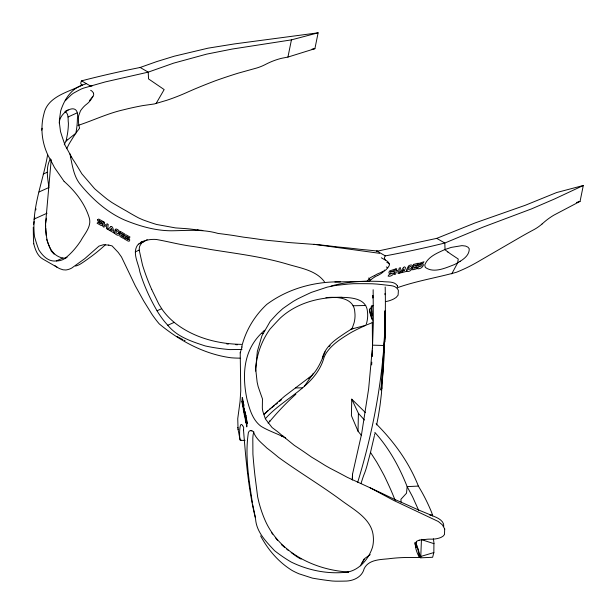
<?xml version="1.0" encoding="UTF-8"?>
<svg xmlns="http://www.w3.org/2000/svg" width="614" height="614" viewBox="0 0 614 614"><rect width="100%" height="100%" fill="white"/><g stroke="black" fill="none" stroke-linecap="round" stroke-linejoin="round"><path stroke-width="0.92" d="M372.514 348.645L372.291 321.736M384.863 337.439L384.824 339.588L384.824 338.659M372.875 295.441L372.759 298.043L372.483 295.948A30.101 0.936 -90 0 1 372.445 295.449M384.471 335.305L383.85 360.387L381.44 393.628A274.021 10.791 -86.1 0 1 380.342 402.914L380.066 405.133A270.191 14.022 -85.4 0 1 378.431 415.548L376.666 424.865M384.993 294.712L385.009 293.415M384.848 336.464L384.878 334.4L384.878 335.359M385.085 316.832L385.085 316.21L385.039 317.699M384.886 332.903L384.894 328.651M384.901 328.191L385.047 321.997L385.032 323.401M385.147 310.707L384.955 322.895L385.055 318.881M384.947 331.56L384.963 330.225L384.817 335.843M385.155 312.841L385.17 310.96M384.794 338.184L384.947 332.182L384.748 342.136L384.794 340.171M384.986 320.001L385.032 318.014M384.801 337.362L384.848 336.081L384.817 336.503M385.001 318.819L385.024 317.515M384.886 337.247L384.863 337.539M365.407 412.57L351.753 399.154L351.408 415.647L358.031 431.212L360.449 434.175A76.903 23.094 84 0 1 361.477 435.648M358.031 431.212L358.399 413.322L351.753 399.154M433.338 538.762A30.278 3.707 88.4 0 1 433.921 542.715L433.845 552.554L432.632 557.274L420.736 557.819L421.45 539.307M385.062 313.286L385.101 311.022M385.055 319.725L385.124 314.429L385.047 317.392M384.878 330.309L385.024 323.739M444.689 528.9L444.49 534.51L443.085 536.175L440.906 537.473A21.298 18.451 -13.5 0 1 430.913 539.146A26.003 22.526 -13.5 0 0 425.034 539.506L424.067 539.675M381.501 386.973L381.509 386.536L380.926 390.059L384.471 340.747L383.128 370.073L381.555 386.605M352.336 479.902L352.49 474.269L361.631 433.837L368.646 388.792L372.506 346.58L373.343 322.956L373.143 289.724M352.321 479.833L352.49 474.269M385.016 317.116L385.132 312.603M384.878 330.593L385.009 326.318L384.947 329.227M372.399 350.195L372.107 356.557M372.452 348.514L372.552 345.16L383.957 345.49L384.679 333.202A1251.854 901.567 1.8 0 0 385.185 287.014M243.551 430.422L243.658 427.275L242.614 425.609M383.689 352.797L383.957 345.49C380.526 391.901 371.224 437.774 357.716 482.274M241.985 349.45L229.912 349.596A160.315 136.615 18.5 0 1 205.214 345.935C191.706 341.499 177.039 336.802 167.806 325.259A49.657 24.829 54.1 0 1 164.813 321.859L163.854 320.685A47.777 24.836 55.5 0 1 157.798 312.058C150.323 299.409 144.106 285.955 139.862 271.872C138.58 263.345 132.033 253.191 137.536 245.109C142.44 240.488 149.647 238.969 156.217 239.46C167.683 241.432 178.95 244.495 190.517 246.114A361.554 299.824 32.6 0 1 210.257 249.43C236.221 253.597 262.477 256.683 287.751 264.258C300.476 268.08 316.072 270.337 324.453 281.78M371.654 364.931L371.8 362.137M443.761 526.474C444.375 522.1 439.923 519.053 436.431 517.433A664.11 541.057 15.3 0 0 421.273 511.109L416.154 508.922A715.18 572.11 25.3 0 0 395.309 499.696L390.005 497.21A793.733 615.397 34.8 0 0 373.895 489.535L347.24 477.301A686.529 475.42 51.6 0 0 330.37 468.413L325.282 465.542A542.346 342.927 59 0 0 311.674 457.184L304.421 452.127A608.72 339.995 65.6 0 0 294.375 445.419L281.197 434.727A150.276 55.736 77.5 0 0 275.701 430.253L272.079 427.544L265.455 419.017A378.608 53.502 87.9 0 1 262.746 411.004L262.332 408.126A388.593 7.498 -87.1 0 1 262.47 398.9A388.593 85.891 84.5 0 1 258.126 386.475L257.151 382.177A378.608 38.175 89.6 0 1 255.7 368.822L257.32 351.546L259.169 345.137A150.276 21.198 -80.7 0 1 261.963 335.72L270.26 321.299A608.72 218.369 -70.8 0 1 277.482 313.478L282.808 308.596A542.346 245.193 -65.7 0 1 293.377 301.32L297.452 299.01A686.529 366.52 -60.3 0 1 311.321 292.402L327.178 287.137L334.292 285.671A793.733 526.405 -48.2 0 1 348.591 284.036L353.349 283.706A715.18 509.167 -41.4 0 1 372.414 283.791L377.173 284.105A664.11 498.752 -33.9 0 1 391.41 285.71C394.303 286.032 397.373 287.575 398.394 290.476L398.102 295.165L396.137 297.46L393.727 298.964A22.994 17.269 -33.9 0 1 385.607 301.589M384.963 324.476L385.001 324.054M64.201 181.529L54.523 167.599A361.554 108.663 84.2 0 0 48.291 155.918C41.913 142.901 40.11 127.835 43.962 113.759C47.623 96.183 69.175 91.87 82.453 85.039L86.021 83.796M47.577 154.981C43.003 182.22 31.015 208.683 34.553 236.789A160.315 29.733 88.5 0 0 38.851 249.89C42.696 255.915 48.521 262.032 56.388 260.935L62.766 258.034C47.7 254.887 45.398 236.206 45.597 223.473L51.215 159.579M255.693 371.109C256.015 356.089 261.226 341.514 269.868 329.288A421.004 151.029 -70.8 0 1 280.375 317.983C295.564 303.999 316.225 297.798 336.564 297.383C347.608 297.306 366.604 296.792 367.487 311.935A36.924 26.287 -41.4 0 1 366.781 322.503L365.952 325.267L363.979 326.126A152.671 108.693 -41.4 0 0 351.223 332.435C342.121 337.984 332.504 343.786 326.41 352.789A20.339 12.288 -54.5 0 0 324.031 357.478C316.056 386.567 284.006 397.504 265.501 418.571M397.388 286.6L397.481 285.901M46.349 218.208L45.597 223.473M35.789 209.95L35.957 208.729M33.263 227.257L33.455 238.877A91.025 6.577 -87.5 0 0 33.77 243.827M59.343 123.483C58.568 112.109 80.242 99.368 77.387 119.124A36.924 11.336 -73.9 0 1 76.405 130.168L75.867 133.215L74.954 134.573A152.671 46.871 -73.9 0 0 69.014 144.098L66.719 148.688M287.935 57.079L291.435 39.872L318.129 32.818L314.898 48.683L287.935 57.079L281.903 58.23A76.903 51.99 -54 0 0 267.504 63.426L266.223 64.071A56.012 36.993 -55.1 0 1 254.94 68.507L238.002 73.219A706 455.166 -56.1 0 0 215.783 80.618A695.309 437.314 -57 0 0 194.039 89.299L188.659 91.647A270.828 166.033 -58 0 1 166.663 100.32L154.375 103.95L142.901 105.585A510.802 296.6 -59.7 0 0 123.437 109.822C107.726 113.367 93.198 120.444 77.993 125.44M542.085 223.964L542.784 223.35A75.875 34.246 -65.3 0 1 550.382 217.371L551.334 216.734A79.452 35.359 -65.5 0 1 554.143 215.007L580.069 201.361L583.3 185.497L556.606 192.55L525.285 205.276L475.182 222.897L436.738 238.362L376.459 251.356M41.714 130.145L42.12 128.234M374.302 436.193L370.434 452.725A687.373 71.094 -82.5 0 0 367.111 465.32L366.995 465.719A56.749 6.409 -82 0 1 364.754 472.726L364.562 473.21A75.875 8.995 -81.7 0 0 362.291 479.496L361.999 480.417A79.452 9.87 -81.4 0 0 361.055 483.371M374.479 435.364L374.832 433.73M240.189 352.843L240.987 350.379M451.743 273.867L457.683 262.83L458.244 259.016L451.044 254.234A44.2 1.589 31.6 0 1 449.893 253.436L444.782 249.599L451.259 247.396L461.974 245.631L465.589 246.068L467.968 247.173L469.242 248.762C469.541 256.675 460.646 261.088 454.606 264.504C445.925 267.781 433.875 273.667 425.31 267.389L424.765 264.941C428.019 256.552 437.475 252.983 445.035 249.461L444.805 243.037L436.738 238.362M241.67 347.017C245.546 330.739 254.541 315.803 266.76 304.414C287.882 288.718 314.222 281.481 340.363 281.864M377.533 251.157L376.497 250.98A664.11 480.908 -46.1 0 0 363.381 249.637L358.791 249.169A715.18 549.822 -39.1 0 0 339.258 247.112L334.016 246.513A793.733 639.673 -30.6 0 0 317.668 244.656L288.549 242.515A686.529 585.242 -8.1 0 0 268.188 240.435L261.756 239.675A542.346 465.627 5.7 0 0 243.597 237.173L233.028 235.431A608.72 517.732 20.1 0 0 217.947 233.42C202.766 228.968 186.971 230.595 171.413 230.78C155.334 230.741 139.639 226.136 124.857 220.134C107.204 212.482 92.254 199.005 80.096 184.2C74.041 176.563 72.567 166.686 70.602 157.437L71.546 157L64.969 145.096A608.72 120.436 88.1 0 0 62.152 136.776L60.479 131.45A542.346 47.155 -88 0 0 59.374 122.823L59.404 119.891A686.529 13.838 -84.3 0 1 60.671 110.95C64.286 99.836 70.763 89.022 82.453 85.039M322.296 358.277C324.683 348.092 333.179 341.023 341.522 335.551A157.575 105.201 -47.7 0 1 350.548 329.626L353.203 328.229M421.158 556.345L433.845 552.569M241.271 349.519L242.131 346.925M241.195 440.023L240.381 440.368A59.404 0.829 77.9 0 1 240.066 439.708L238.071 429.439A49.657 0.698 77.9 0 0 238.055 429.048M360.41 565.809L364.194 558.909L370.227 554.596M351.983 328.874L354.109 322.78A36.218 25.895 -40.9 0 0 354.815 312.211C354.24 297.598 336.948 296.462 325.927 297.683M253.835 431.819L253.114 434.85A13.385 1.896 87.9 0 0 252.814 438.68L252.914 454.168A170.339 44.784 82.7 0 0 254.91 475.328L257.642 496.826L258.878 502.206A50.509 18.988 77.2 0 0 264.634 519.237C278.441 552.209 314.314 570.107 348.668 572.01M362.037 562.831L364.217 559.377M50.371 158.903C45.666 167.361 47.47 177.223 48.782 186.288M92.683 96.974L92.96 96.413M447.898 252.055L447.614 251.847M366.834 281.481L370.019 277.95A26.555 18.896 -47.8 0 1 374.218 275.732L374.732 275.517M325.128 351.799C321.183 361.638 317.039 371.8 308.474 378.708M318.129 32.818L234.441 43.916L208.046 48.168L174.338 56.181L156.762 61.577L140.153 67.471L128.334 69.881A1251.854 479.473 13.1 0 0 85.546 79.82L81.585 80.864L81.125 81.762A3.124 1.696 -61.5 0 0 80.764 83.504L81.731 85.131A19.272 10.469 -61.5 0 1 82.076 85.3M89.89 86.275L105.278 81.915L148.212 72.145L173.647 63.142L206.596 54.147L232.292 49.036L291.435 39.872M156.102 103.528L164.153 89.575L148.557 78.922L148.212 72.145L140.153 67.471M92.085 98.033L92.392 97.511M66.964 139.601L65.422 142.149A157.575 35.505 -77 0 0 64.27 144.72M313.378 373.281L304.605 385.953M583.3 185.497L554.772 198.875L531.517 208.89L482.696 227.249L444.805 243.037L433.522 245.761A1251.854 479.473 13.1 0 1 389.652 255.071L385.285 255.877L384.794 256.767A3.124 1.903 -58.2 0 0 384.441 258.502L385.546 260.213A19.272 11.727 -58.2 0 1 388.209 262.178A16.586 9.916 -58.5 0 1 389.115 263.552L389.322 264.504M76.451 132.332L79.613 128.142A40.739 15.887 -70.3 0 1 78.953 125.778L78.815 124.949A37.139 11.397 -73.9 0 1 78.485 117.228A4.544 1.397 -73.9 0 1 78.669 115.724L80.495 110.796A27.561 10.745 -70.3 0 1 86.528 104.28A22.994 8.964 -70.3 0 0 91.34 99.146M377.763 275.387A30.117 18.328 -58.2 0 0 381.355 273.407L386.375 269.423L389.046 265.992A3.131 1.865 -58.8 0 0 389.314 264.857M268.057 423.069A281.603 101.018 -70.8 0 0 269.331 421.91C277.543 412.132 286.331 402.738 295.856 394.211M329.173 346.503L330.125 345.49M65.284 100.757L66.412 99.598A793.733 172.764 -77.3 0 1 71.285 94.832L73.066 93.428A715.18 219.551 -73.9 0 1 81.332 88.976L83.611 88.117A664.11 258.962 -70.3 0 1 90.918 86.098L92.023 86.029M264.741 330.24C243.574 348.153 241.693 373.512 246.951 399.238C249.545 409.024 252.492 419.93 261.019 426.293C268.786 431.059 277.628 433.745 285.679 438.012M268.31 410.444L264.565 414.051M89.398 100.681L93.405 95.646A3.139 1.719 -61.3 0 0 93.681 94.157L93.481 93.244M105.47 244.694L105.247 244.902A390.558 242.476 66.8 0 1 89.199 257.987L86.973 259.599A407.113 214.048 73.4 0 1 80.564 263.936A59.451 31.26 73.4 0 1 75.491 266.054M263.989 414.181L284.597 396.214L311.313 375.891M370.756 279.861L369.958 280.598L368.776 277.942M279.539 401.395L281.519 399.691M56.388 260.935A49.657 24.829 54.1 0 0 58.967 260.75L59.788 260.605A47.777 24.836 55.5 0 0 64.907 258.433C71.178 253.597 76.359 247.48 80.726 240.911C84.494 233.781 91.87 226.597 89.276 217.87C84.862 203.503 75.307 191.292 64.171 181.445M272.263 407.32L274.496 405.524M275.985 404.327L277.474 403.129M269.615 409.292L270.943 408.31M373.005 305.58L370.042 309.218A4.544 3.239 -41.4 0 0 369.835 310.63A37.139 26.44 -41.4 0 0 371.769 318.574L372.199 319.487A40.739 30.593 -33.9 0 0 372.683 320.408M75.867 133.215L66.097 141.028L67.425 134.243A36.218 11.336 -73.6 0 0 68.407 123.199C67.686 119.791 69.252 113.168 64.854 111.748M374.325 275.786L375.008 275.325A26.003 16.317 -65.9 0 1 379.168 273.215A21.298 13.362 -65.9 0 0 382.775 271.357M459.779 261.633L460.346 261.234M201.223 230.319L202.804 230.519M65.683 111.027L68.162 109.906M68.016 117.005L77.034 112.915M43.233 174.069L47.255 172.242M39.02 191.99L48.974 187.47M33.954 219.152L47.055 213.204M65.537 257.957L67.087 257.251M138.864 243.873L144.152 241.471M135.28 251.863L139.209 250.075A13.385 8.696 64.3 0 1 139.792 246.014L141.627 242.96L147.207 239.66M157.03 310.784L161.689 308.673L158.788 304.03L151.719 289.524M167.806 325.259L174.184 322.365C192.996 337.493 217.602 344.078 241.463 344.362M367.226 324.706L371.954 322.772M330.992 286.109C347.478 281.258 364.908 280.874 381.969 281.481C386.966 282.417 394.549 280.705 397.534 286.017M141.113 241.901L141.987 241.609M397.258 287.759C416.561 280.874 436.922 277.728 456.54 272.232A274.021 146.807 -61.8 0 0 466.356 267.919L468.812 266.729A270.191 141.274 -62.4 0 0 480.923 260.037L521.839 236.306A687.373 321.69 -64.6 0 1 533.942 229.636L534.318 229.429A56.749 25.972 -65 0 0 542.085 223.972M576.477 202.474L580.069 201.361M350.617 329.296L365.952 325.267M419.209 540.174L417.044 541.034L415.432 542.876A4.59 3.692 23.1 0 0 415.225 544.234L415.663 547.611A39.588 32.342 12.7 0 0 419.515 557.504L412.454 557.52A149.394 120.144 23.1 0 0 388.309 558.801C379.79 559.623 368.523 559.699 364.163 568.633C362.099 577.267 352.912 581.243 344.746 581.097A344.861 257.68 42 0 1 335.344 581.174L332.151 580.997A420.283 294.567 50.4 0 1 312.419 578.127L298.995 573.806A91.025 58.368 58 0 1 292.249 570.559C278.695 562.232 268.042 549.875 260.62 535.884M142.724 241.402L143.561 241.218M312.058 49.135L314.898 48.683M346.925 572.494L348.499 572.263M250.75 430.759L251.817 430.782M432.663 516.029L431.849 512.959A1251.854 417.535 0.7 0 0 421.664 491.722L418.38 486.096L407.136 486.61C399.415 466.97 389.053 448.136 374.855 432.409M429.869 515.138L432.624 515.016M424.642 539.576L424.051 539.591A26.555 21.697 12.7 0 0 419.209 540.174M334.891 281.987L369.321 281.235M334.553 297.445L342.006 297.283M352.996 305.772L365.729 305.496M264.166 331.253L263.774 331.261L264.158 331.268M295.679 387.964L302.334 387.818M240.35 440.445L245.04 440.338M235.722 344.677L237.557 344.753M201.246 230.319L194.791 229.613A150.276 117.988 45.8 0 0 183.172 228.439L175.535 227.917L156.516 224.455A378.608 245.961 64.3 0 1 142.778 219.781L138.518 217.878A388.593 217.118 71.3 0 1 126.684 211.139A388.593 272.9 58.9 0 1 111.832 202.466L107.25 199.266A378.608 235.055 66.8 0 1 94.648 188.744L81.877 173.839L78.277 167.883A150.276 63.242 78.9 0 0 72.759 159.156L71.554 157.007L70.602 157.437L69.981 153.83M379.659 253.321L313.892 244.295M108.647 245.093L112.047 245.876L118.218 252.408L121.503 256.997L135.326 285.878L143.676 300.937L151.942 314.284A59.404 29.71 54.1 0 0 159.195 323.847C179.695 340.877 204.47 354.286 231.156 357.785A91.025 78.147 3.7 0 0 240.028 358.139M226.712 343.894L228.293 344.132M108.816 245.132L103.459 244.694L98.954 246.13L84.801 258.624L71.8 268.011A59.404 29.71 54.1 0 1 65.898 269.983L63.004 269.799L59.428 268.564L43.041 259.162C37.485 256.053 35.244 249.599 33.77 243.827M421.511 539.645L434.021 543.682M381.555 384.84L381.923 388.662M184.284 340.302L185.098 340.686M182.934 339.619L176.924 336.464M298.297 557.596L301.121 559.116M376.727 250.911L385.285 255.877M81.585 80.864L90.143 85.822M381.348 257.788L385.239 260.044M386.759 262.216L389.099 263.567M386.321 266.96L387.879 267.865M370.181 487.831L393.988 500.556L438.304 521.493L442.372 524.847L444.751 529.068M57.447 267.481L54.938 265.724M297.59 557.22L291.205 552.592M284.543 547.312L281.327 544.58M286.753 549.116L288.227 550.313M269.285 420.889L269.876 421.404M54.109 254.173L51.223 251.011L47.623 242.192M376.113 423.767C393.988 441.643 409.116 462.442 418.38 486.096M358.399 413.322L364.432 420.022M275.371 537.603L277.536 540.312M271.634 532.737L272.685 534.157M370.465 452.364L376.674 462.02A706 180.769 85.1 0 1 384.295 475.804L384.303 475.819A695.309 162.971 85.7 0 1 391.149 490.594L392.783 494.439A270.828 57.662 86.2 0 0 395.178 500.287M371.224 315.811L371.754 311.82L371.117 306.793M416.092 545.516L416.131 545.6A40.739 33.187 15.3 0 0 417.827 548.87L419.508 557.504M255.194 516.581L255.577 517.472M418.664 510.372L412.577 496.803L407.136 486.61L406.514 493.188L400.904 499.328L401.134 502.145M242.645 425.686C239.191 419.423 239.26 437.552 240.043 439.639M238.063 429.462L237.741 418.648L240.043 401.64L240.757 390.872L240.212 352.751M420.736 557.819L416.875 545.201M46.595 239.23L47.301 241.325M252.623 504.37L252.699 504.731A59.404 0.829 77.9 0 1 255.086 516.082M372.445 315.274L372.107 313.547A39.588 30.063 -31.9 0 1 371.539 312.656M139.209 250.075L142.509 265.041A171.076 124.481 55.7 0 0 151.727 289.524M252.369 502.789C248.992 479.688 244.756 455.749 248.409 432.494C249.384 429.462 252.96 430.23 253.866 432.816C256.399 439.279 262.086 443.308 266.898 448.059A361.554 173.255 71.3 0 1 278.403 457.276C299.01 472.243 320.968 485.29 341.453 500.448C353.894 509.758 371.884 518.922 373.281 536.375A44.822 35.021 32.9 0 1 372.583 546.928C368.791 559.231 358.284 571.703 344.561 572.401C326.264 574.013 307.744 570.122 291.274 562.086A160.315 90.956 64.9 0 1 274.581 550.712C266.307 541.786 256.675 532.292 255.616 519.452A49.657 0.698 77.9 0 0 254.756 515.323C248.24 487.347 245.792 458.765 243.528 430.23M237.833 427.405L237.91 427.943M416.591 541.563L416.346 547.604L416.185 547.227A37.224 29.825 24.6 0 1 414.726 542.661M46.273 235.377L45.758 228.162M45.651 226.466L45.52 224.363M372.069 315.788L372.199 319.188M372.061 315.634L371.831 305.365M372.307 356.036A510.802 1.374 -88.1 0 1 372.399 353.518M371.232 315.811A37.224 26.617 -40.9 0 1 369.382 308.903M370.749 279.846A30.278 18.428 -58.2 0 1 377.763 275.402M90.634 90.281A18.374 10.047 -61.3 0 1 93.505 93.213M174.207 322.335A50.509 39.78 45.3 0 1 161.659 308.688M384.525 270.053A21.298 13.362 -65.9 0 1 383.95 270.513M66.082 257.918A50.509 20.999 79.2 0 1 62.766 257.995M34.729 217.241A420.283 15.434 -83.7 0 1 34.522 218.691M34.1 221.562A420.283 15.434 -83.7 0 1 33.686 224.417M244.549 409.077L244.441 415.432L243.712 411.687L243.973 411.096L244.226 412.431L244.265 409.968L243.643 411.349L243.405 410.121L244.395 408.034L244.549 409.077M242.307 399.392L242.783 402.661L242.453 404.833L241.977 400.835C243.451 410.382 240.949 389.468 243.075 401.011L242.814 401.556L242.307 399.392M246.59 421.427L246.79 426.899L246.252 422.869C247.734 432.417 245.232 411.503 247.358 423.046L247.089 423.591L246.59 421.427M245.393 415.64L245.201 416.944L244.817 412.754C244.387 423.998 246.628 415.54 245.147 411.672L245.393 415.64M97.526 219.82L98.34 221.738L101.433 223.995L98.033 222.414L97.096 223.212L101.041 225.461L102.185 225.438L102.599 224.317L102.239 223.212L98.892 220.61L101.924 222.153L102.868 221.355L98.677 219.037L97.526 219.82M124.68 235.5L125.494 237.418L128.595 239.675L125.195 238.094L124.251 238.892L128.196 241.141L129.347 241.118L129.754 239.997L129.393 238.892L126.047 236.29L129.078 237.833L130.022 237.035L125.832 234.709L124.68 235.5M118.732 232.859L118.103 233.804L116 232.79L116.223 231.017L115.002 230.311L114.626 233.328C120.628 239.199 121.779 230.073 116.008 228.938L115.071 229.743L117.949 231.424L118.732 232.859M390.381 271.887C397.964 269.392 392.561 277.497 388.102 276.1L389.245 274.473L392.937 273.146L389.169 273.337L388.908 272.263L389.675 270.92L394.794 269.208L393.658 270.843L390.381 271.887M419.569 264.427C427.16 261.932 421.757 270.045 417.297 268.64L418.433 267.013L422.125 265.685L418.364 265.877L418.103 264.803L418.871 263.46L423.99 261.748L422.854 263.383L419.569 264.427M243.167 401.472L242.614 406.031L242.806 407.021L243.014 405.324L243.367 409.906L243.919 405.347L243.727 404.365L243.528 406.038L243.167 401.472M245.861 415.317L245.301 419.876L245.853 422.701L245.707 419.147L246.03 420.828L246.298 420.291L245.907 417.489L246.26 419.331L246.529 418.786L245.861 415.317M103.436 221.677L102.83 226.52L104.05 227.226L104.28 225.422L106.621 226.773L106.391 228.577L107.611 229.283L108.218 224.44L106.997 223.734L106.775 225.515L104.434 224.164L104.656 222.383L103.436 221.677M120.497 231.532L119.891 236.375L123.376 238.386L124.32 237.587L121.273 235.83L121.342 235.254L123.414 236.451L124.358 235.653L121.495 234.003L121.564 233.489L123.828 234.801L124.772 233.995L120.497 231.532M411.633 267.251L410.827 268.763L408.556 269.538L408.978 267.535L407.658 267.873L406.952 271.288C411.971 272.984 416.008 262.347 408.916 265.601L407.796 267.228L410.881 266.461L411.633 267.251M395.408 269.055L394.272 274.527L395.585 274.189L396.007 272.148L398.524 271.503L398.102 273.545L399.407 273.215L400.543 267.735L399.238 268.072L398.816 270.083L396.299 270.728L396.721 268.717L395.408 269.055M413.744 264.365L412.616 269.838L416.361 268.878L417.497 267.251L414.22 268.088L414.358 267.435L416.584 266.867L417.72 265.24L414.65 266.023L414.765 265.448L417.205 264.826L418.341 263.191L413.744 264.365M403.406 267.581L399.691 273.138L401.318 272.723L403.92 268.855L404.611 270.536L402.845 270.989L401.763 272.608L406.729 271.342C406.169 270.221 405.394 264.818 403.406 267.581M110.927 226.581L107.872 229.429L109.384 230.304L111.533 228.331L112.331 230.664L110.689 229.713L109.799 230.542L114.419 233.213C112.984 231.946 113.797 226.029 110.927 226.581M197.931 229.974L196.979 230.403L197.946 229.974M284.773 437.345L284.382 437.36L284.781 437.352M262.961 333.456L261.618 333.494L262.953 333.463M282.877 436.009L281.534 436.04L282.885 436.017"/></g></svg>
